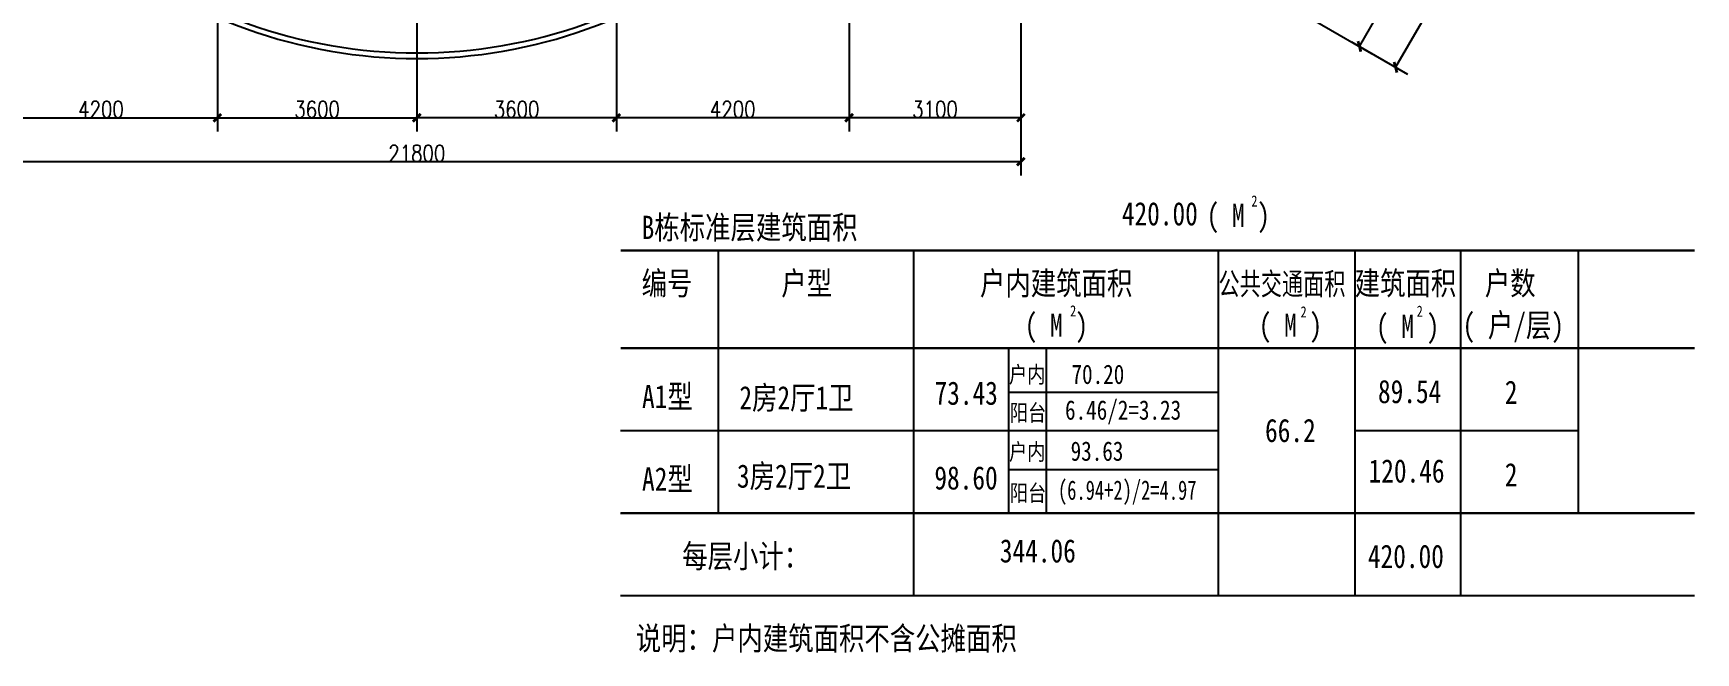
# Model space of a CAD drawing. Header units: millimetres. Extents: x 887 to 46100, y 472 to 33576.
# Drawn here: x 16099 to 46100, y 472 to 11650 of the extents above; entities that cross this region are included whole.
import ezdxf
from ezdxf.enums import TextEntityAlignment as Align

# ---------------------------------------------------------------- set-up
doc = ezdxf.new("R2010")
doc.units = ezdxf.units.MM
for name, color, linetype in [('PUB_DIM', 3, 'Continuous'), ('PUB_TEXT', 7, 'Continuous'), ('PUB_WINDW', 7, 'Continuous'), ('STAIR', 2, 'Continuous'), ('W', 3, 'Continuous')]:
    doc.layers.add(name, color=color, linetype=linetype)
doc.styles.add('DIM_FONT', font='SIMPLEX', dxfattribs={"width": 0.8})
doc.styles.add('Z2', font='SimSun.ttf', dxfattribs={"width": 0.8})
doc.dimstyles.new('DIMN', dxfattribs={"dimtxt": 300, "dimasz": 1, "dimexe": 250, "dimexo": 300, "dimgap": 0.09, "dimtad": 1, "dimdec": 0, "dimzin": 0, "dimdsep": 46, "dimtxsty": 'DIM_FONT', "dimblk": '_DIMX', "dimcen": 0.09, "dimclrt": 7, "dimadec": 0, "dimazin": 0, "dimtfac": 1, "dimtdec": 0, "dimtix": 1, "dimtmove": 2, "dimatfit": 3, "dimldrblk": '_DIMX', "dimfxl": 1, "dimtolj": 1, "dimtzin": 0, "dimarcsym": 0})

# ---------------------------------------------------------------- blocks, each defined once
blk = doc.blocks.new('_DIMX')
at = {"const_width": 50}
blk.add_lwpolyline([(-70, -70), (70, 70)], dxfattribs=at)
blk = doc.blocks.new('*D32')
at = {"layer": 'DEFPOINTS', "color": 0, "transparency": 16777216}
for p in [(45037, -12640), (41137, -19395), (42193, -20005)]:
    blk.add_point(p, dxfattribs=at)
at = {"layer": 'PUB_DIM', "color": 0, "lineweight": -2, "transparency": 16777216}
for p, q in [((45297, -12790), (46310, -13375)), ((46093, -13251), (42194, -20004)), ((41397, -19545), (42410, -20130))]:
    blk.add_line(p, q, dxfattribs=at)
for p, rotation in [((46093, -13250), 59.99999999999994), ((42193, -20005), 239.9999999999999)]:
    blk.add_blockref('_DIMX', p, dxfattribs=dict(at, rotation=rotation))
at = {"layer": 'PUB_DIM', "color": 7, "transparency": 16777216, "insert": (44013, -16552), "char_height": 300, "attachment_point": 5, "rotation": 60, "style": 'DIM_FONT'}
blk.add_mtext('\\A1;7800', dxfattribs=at)
blk = doc.blocks.new('*D39')
at = {"layer": 'DEFPOINTS', "color": 0, "transparency": 16777216}
for p in [(28132, -18498), (32332, -18498), (28132, -20916)]:
    blk.add_point(p, dxfattribs=at)
at = {"layer": 'PUB_DIM', "color": 0, "lineweight": -2, "transparency": 16777216}
for p, q in [((28132, -18798), (28132, -21166)), ((32332, -18798), (32332, -21166)), ((32331, -20916), (28133, -20916))]:
    blk.add_line(p, q, dxfattribs=at)
at = {"layer": 'PUB_DIM', "color": 0, "lineweight": -2, "transparency": 16777216, "rotation": 180}
blk.add_blockref('_DIMX', (28132, -20916), dxfattribs=at)
at = {"layer": 'PUB_DIM', "color": 0, "lineweight": -2, "transparency": 16777216}
blk.add_blockref('_DIMX', (32332, -20916), dxfattribs=at)
at = {"layer": 'PUB_DIM', "color": 7, "transparency": 16777216, "insert": (30232, -20766), "char_height": 300, "attachment_point": 5, "style": 'DIM_FONT'}
blk.add_mtext('\\A1;4200', dxfattribs=at)
blk = doc.blocks.new('*D42')
at = {"layer": 'DEFPOINTS', "color": 0, "transparency": 16777216}
for p in [(24532, -18498), (28132, -18498), (24532, -20916)]:
    blk.add_point(p, dxfattribs=at)
at = {"layer": 'PUB_DIM', "color": 0, "lineweight": -2, "transparency": 16777216}
for p, q in [((24532, -18798), (24532, -21166)), ((28132, -18798), (28132, -21166)), ((28131, -20916), (24533, -20916))]:
    blk.add_line(p, q, dxfattribs=at)
at = {"layer": 'PUB_DIM', "color": 0, "lineweight": -2, "transparency": 16777216, "rotation": 180}
blk.add_blockref('_DIMX', (24532, -20916), dxfattribs=at)
at = {"layer": 'PUB_DIM', "color": 0, "lineweight": -2, "transparency": 16777216}
blk.add_blockref('_DIMX', (28132, -20916), dxfattribs=at)
at = {"layer": 'PUB_DIM', "color": 7, "transparency": 16777216, "insert": (26332, -20766), "char_height": 300, "attachment_point": 5, "style": 'DIM_FONT'}
blk.add_mtext('\\A1;3600', dxfattribs=at)
blk = doc.blocks.new('*D44')
at = {"layer": 'DEFPOINTS', "color": 0, "transparency": 16777216}
for p in [(32332, -18498), (35432, -18498), (32332, -20916)]:
    blk.add_point(p, dxfattribs=at)
at = {"layer": 'PUB_DIM', "color": 0, "lineweight": -2, "transparency": 16777216}
for p, q in [((32332, -18798), (32332, -21166)), ((35432, -18798), (35432, -21166)), ((35431, -20916), (32333, -20916))]:
    blk.add_line(p, q, dxfattribs=at)
at = {"layer": 'PUB_DIM', "color": 0, "lineweight": -2, "transparency": 16777216, "rotation": 180}
blk.add_blockref('_DIMX', (32332, -20916), dxfattribs=at)
at = {"layer": 'PUB_DIM', "color": 0, "lineweight": -2, "transparency": 16777216}
blk.add_blockref('_DIMX', (35432, -20916), dxfattribs=at)
at = {"layer": 'PUB_DIM', "color": 7, "transparency": 16777216, "insert": (33882, -20766), "char_height": 300, "attachment_point": 5, "style": 'DIM_FONT'}
blk.add_mtext('\\A1;3100', dxfattribs=at)
blk = doc.blocks.new('1T4F31深院')
at = {"layer": 'STAIR'}
for radius, start, end in [(9004.6, 229.74007, 310.25993), (9104.6, 229.97129, 310.02871)]:
    blk.add_arc((24534.3, -10742.2), radius, start, end, dxfattribs=at)
at = {"layer": 'W'}
for p, q in [((29971.7, -23308.5), (29971.7, -28048.5)), ((33493.6, -23308.5), (33493.6, -29536.5)), ((38992, -23308.5), (38992, -29536.5)), ((41456.9, -23308.5), (41456.9, -29536.5)), ((41456.9, -23308.5), (41456.9, -28048.5)), ((43365.6, -23308.5), (43365.6, -29536.5)), ((45489.5, -23308.5), (45489.5, -28048.5)), ((35209.3, -25084.5), (35209.3, -28048.5)), ((35889.7, -25084.5), (35889.7, -28034.7)), ((35209.3, -25867.9), (38992, -25867.9)), ((28207.7, -26560.5), (38992, -26560.5)), ((41456.9, -26560.5), (43365.6, -26560.5)), ((43365.6, -26560.5), (45489.5, -26560.5)), ((35209.3, -27261.4), (38992, -27261.4)), ((28207.7, -28048.5), (38992, -28048.5)), ((28207.7, -28048.5), (40692, -28048.5)), ((28207.7, -29536.5), (47586.6, -29536.5)), ((28207.7, -29536.5), (38992, -29536.5))]:
    blk.add_line(p, q, dxfattribs=at)
at = {"layer": 'W', "const_width": 42}
for points in [[(28207.7, -23308.5), (47589.9, -23308.5)], [(28207.7, -25072.5), (47589.9, -25072.5)], [(28207.7, -28048.5), (47589.9, -28048.5)]]:
    blk.add_lwpolyline(points, dxfattribs=at)
at = {"layer": 'PUB_TEXT', "style": 'Z2'}
for s, height, width, p in [('420.00', 420, 0.8, (38625.4, -22856.9)), ('73.43', 420, 0.8, (35016.6, -26094.3)), ('89.54', 420, 0.8, (43019.3, -26065)), ('2', 420, 0.8, (44393.9, -26078.6)), ('66.2', 420, 0.8, (40752.6, -26767.5)), ('98.60', 420, 0.8, (35013.9, -27623.5)), ('120.46', 420, 0.8, (43077.8, -27498)), ('2', 420, 0.8, (44393.9, -27566.6)), ('(6.94+2)/2=4.97', 350, 0.7, (38601.7, -27809.8)), ('344.06', 420, 0.8, (36423.9, -28940.6)), ('420.00', 420, 0.8, (43065.5, -29039.2))]:
    blk.add_text(s, height=height, rotation=360, dxfattribs=dict(at, width=width)).set_placement(p, align=Align.RIGHT)
for s, height, width, p in [('( M )', 420, 0.8, (38783.3, -22885.6)), ('2', 201.6, 0.8, (39591, -22518.7)), ('B栋标准层建筑面积', 420, 0.8, (28588.3, -23104.2)), ('编号', 420, 0.8, (28588.3, -24112.2)), ('户型', 420, 0.8, (31108.3, -24112.2)), ('户内建筑面积', 420, 0.8, (34693.1, -24112.2)), ('公共交通面积', 400, 0.7, (38997.6, -24112.2)), ('建筑面积', 420, 0.8, (41455.3, -24112.2)), ('户数', 420, 0.8, (43803.8, -24112.2)), ('( M )', 420, 0.8, (35501.6, -24868.2)), ('2', 201.6, 0.8, (36320.8, -24501.3)), ('( M )', 420, 0.8, (39725.6, -24868.2)), ('2', 201.6, 0.8, (40479.1, -24519.4)), ('( M )', 420, 0.8, (41840, -24887.8)), ('2', 201.6, 0.8, (42575, -24506.7)), ('( 户/层)', 420, 0.8, (43402, -24868.2)), ('户内', 300, 0.8, (35218.3, -25699.4)), ('A1型', 420, 0.8, (28595.6, -26155.5)), ('2房2厅1卫', 420, 0.8, (30352.3, -26177.4)), ('阳台', 300, 0.8, (35233.5, -26388.8)), ('户内', 300, 0.8, (35218.3, -27092.9)), ('A2型', 420, 0.8, (28595.6, -27643.5)), ('3房2厅2卫', 420, 0.8, (30308.4, -27590.8)), ('阳台', 300, 0.8, (35233.5, -27837.4)), ('每层小计：', 420, 0.8, (29319.9, -29035.2)), ('说明：户内建筑面积不含公摊面积', 420, 0.8, (28483.3, -30519.7))]:
    blk.add_text(s, height=height, rotation=360, dxfattribs=dict(at, width=width)).set_placement(p)
at = {"layer": 'PUB_TEXT', "style": 'Z2', "width": 0.8}
for s, p in [('70.20', (37297.9, -25544.7)), ('6.46/2=3.23', (38324.3, -26188.9)), ('93.63', (37282.2, -26930.8))]:
    blk.add_text(s, height=350, rotation=360, dxfattribs=at).set_placement(p, align=Align.MIDDLE_RIGHT)
at = {"layer": 'PUB_DIM'}
for p1, p2, distance, picture, middle in [((45037.3, -12640.4), (41137.3, -19395.4), 1219.3, '*D32', (44013.3, -16552.5)), ((28131.9, -18498), (24531.9, -18498), 2418, '*D42', (26331.9, -20765.9)), ((32332.1, -18498), (28131.9, -18498), 2418, '*D39', (30232, -20765.9)), ((35431.9, -18498), (32332.1, -18498), 2418, '*D44', (33882, -20765.9))]:
    dim = blk.add_aligned_dim(p1=p1, p2=p2, distance=distance, dimstyle='DIMN', dxfattribs=at)
    dim.commit()
    dim.dimension.update_dxf_attribs({"geometry": picture, "text_midpoint": middle})
for p1, p2, distance in [((39399.2, -18391.8), (41199.2, -15274.2), -2473.4), ((16731.8, -18498), (20931.9, -18498), -2418), ((20931.9, -18498), (24531.9, -18498), -2418), ((13631.9, -20384.2), (35431.9, -20384.2), -1323.6)]:
    blk.add_aligned_dim(p1=p1, p2=p2, distance=distance, dimstyle='DIMN', dxfattribs=at).render()

msp = doc.modelspace()

# ---------------------------------------------------------------- block references
at = {"layer": 'PUB_WINDW'}
msp.add_blockref('1T4F31深院', (-1511, 31041), dxfattribs=at)

doc.saveas('drawing.dxf')
